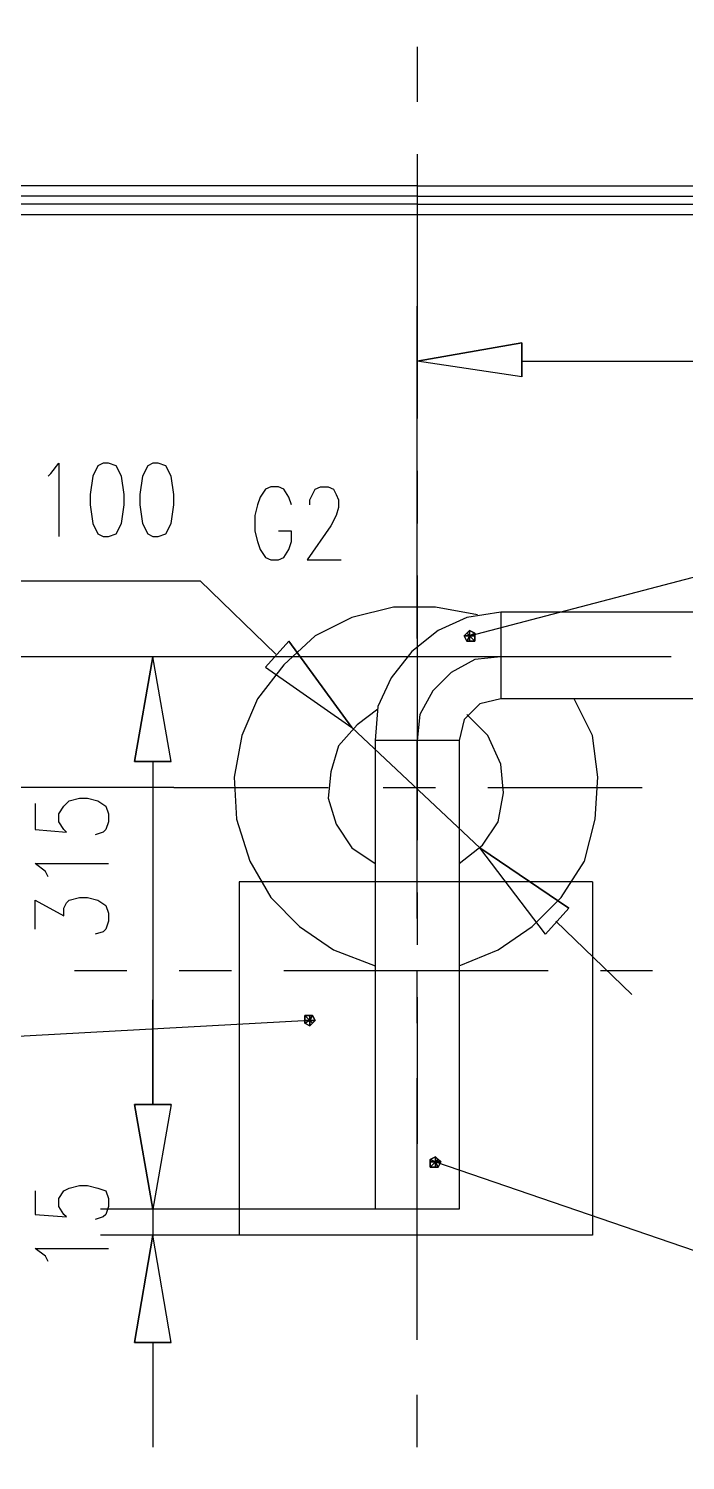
# Model space of a CAD drawing. Extents: x 0.3 to 16.2, y 0.3 to 22.9.
# Drawn here: x 5.208 to 6.045, y 18.29 to 20.113 of the extents above; entities that cross this region are included whole.
import ezdxf

# ---------------------------------------------------------------- set-up
doc = ezdxf.new("R2010")
doc.units = 0
doc.header["$MEASUREMENT"] = 0
doc.linetypes.add('AUSGEZOGEN', pattern=[0])
doc.layers.get('0').update_dxf_attribs({"linetype": 'AUSGEZOGEN'})

msp = doc.modelspace()

# ---------------------------------------------------------------- linework, layer by layer
for points in [[(5.7733, 19.34), (5.77, 19.34), (5.77, 19.34), (8.7233, 20.1133), (8.7233, 20.1133), (8.8933, 20.1133)], [(5.7033, 20.09), (5.7033, 20.02)], [(5.7033, 19.9533), (5.7033, 19.6167)], [(5.7033, 19.9133), (4.56, 19.9133)], [(5.7033, 19.9133), (6.8433, 19.9133)], [(5.7033, 19.9), (6.76, 19.9), (6.76, 19.9), (6.76, 19.9133)], [(5.7033, 19.9), (4.6433, 19.9), (4.6433, 19.9), (4.6433, 19.89)], [(4.56, 19.8767), (6.8433, 19.8767)], [(5.7033, 19.89), (4.6433, 19.89)], [(5.7033, 19.89), (6.76, 19.89)], [(5.7033, 19.3367), (5.7033, 19.76)], [(5.8367, 19.7133), (5.8367, 19.67), (5.8367, 19.7133), (5.8367, 19.67), (5.7033, 19.69), (5.8367, 19.7133), (5.7033, 19.69), (5.8367, 19.7133), (5.8367, 19.7133)], [(5.8367, 19.69), (7.2233, 19.69)], [(5.2333, 19.5433), (5.2367, 19.5467), (5.2367, 19.5467), (5.2467, 19.56), (5.2467, 19.56), (5.2467, 19.4667)], [(5.3033, 19.56), (5.2967, 19.5567), (5.2967, 19.5567), (5.29, 19.5433), (5.29, 19.5433), (5.2867, 19.52), (5.2867, 19.52), (5.2867, 19.5067), (5.2867, 19.5067), (5.29, 19.4833), (5.29, 19.4833), (5.2967, 19.47), (5.2967, 19.47), (5.3033, 19.4667), (5.3033, 19.4667), (5.31, 19.4667), (5.31, 19.4667), (5.32, 19.47), (5.32, 19.47), (5.3267, 19.4833), (5.3267, 19.4833), (5.33, 19.5067), (5.33, 19.5067), (5.33, 19.52), (5.33, 19.52), (5.3267, 19.5433), (5.3267, 19.5433), (5.32, 19.5567), (5.32, 19.5567), (5.31, 19.56), (5.31, 19.56), (5.3033, 19.56), (5.3033, 19.56)], [(5.3667, 19.56), (5.36, 19.5567), (5.36, 19.5567), (5.3533, 19.5433), (5.3533, 19.5433), (5.35, 19.52), (5.35, 19.52), (5.35, 19.5067), (5.35, 19.5067), (5.3533, 19.4833), (5.3533, 19.4833), (5.36, 19.47), (5.36, 19.47), (5.3667, 19.4667), (5.3667, 19.4667), (5.3733, 19.4667), (5.3733, 19.4667), (5.3833, 19.47), (5.3833, 19.47), (5.39, 19.4833), (5.39, 19.4833), (5.3933, 19.5067), (5.3933, 19.5067), (5.3933, 19.52), (5.3933, 19.52), (5.39, 19.5433), (5.39, 19.5433), (5.3833, 19.5567), (5.3833, 19.5567), (5.3733, 19.56), (5.3733, 19.56), (5.3667, 19.56), (5.3667, 19.56)], [(5.7033, 19.55), (5.7033, 19.4833)], [(5.5433, 19.5067), (5.54, 19.5167), (5.54, 19.5167), (5.5333, 19.5267), (5.5333, 19.5267), (5.5267, 19.53), (5.5267, 19.53), (5.5167, 19.53), (5.5167, 19.53), (5.51, 19.5267), (5.51, 19.5267), (5.5033, 19.5167), (5.5033, 19.5167), (5.5, 19.5067), (5.5, 19.5067), (5.4967, 19.4933), (5.4967, 19.4933), (5.4967, 19.4733), (5.4967, 19.4733), (5.5, 19.46), (5.5, 19.46), (5.5033, 19.45), (5.5033, 19.45), (5.51, 19.44), (5.51, 19.44), (5.5167, 19.4367), (5.5167, 19.4367), (5.5267, 19.4367), (5.5267, 19.4367), (5.5333, 19.44), (5.5333, 19.44), (5.54, 19.45), (5.54, 19.45), (5.5433, 19.46), (5.5433, 19.46), (5.5433, 19.4733), (5.5433, 19.4733), (5.5267, 19.4733)], [(5.5667, 19.5067), (5.5667, 19.5133), (5.5667, 19.5133), (5.57, 19.52), (5.57, 19.52), (5.5733, 19.5267), (5.5733, 19.5267), (5.58, 19.53), (5.58, 19.53), (5.59, 19.53), (5.59, 19.53), (5.5967, 19.5267), (5.5967, 19.5267), (5.6, 19.52), (5.6, 19.52), (5.6033, 19.5133), (5.6033, 19.5133), (5.6033, 19.5033), (5.6033, 19.5033), (5.6, 19.4933), (5.6, 19.4933), (5.5933, 19.48), (5.5933, 19.48), (5.5633, 19.4367), (5.5633, 19.4367), (5.6067, 19.4367)], [(5.09, 19.41), (5.4267, 19.41), (5.4267, 19.41), (5.5233, 19.3167)], [(5.7033, 19.4167), (5.7033, 19.08)], [(5.78, 19.3667), (5.7267, 19.3767), (5.7267, 19.3767), (5.6733, 19.3767), (5.6733, 19.3767), (5.62, 19.3633), (5.62, 19.3633), (5.5733, 19.34), (5.5733, 19.34), (5.5333, 19.3033), (5.5333, 19.3033), (5.5, 19.26), (5.5, 19.26), (5.48, 19.2133), (5.48, 19.2133), (5.47, 19.16), (5.47, 19.16), (5.4733, 19.1067), (5.4733, 19.1067), (5.49, 19.0533), (5.49, 19.0533), (5.5167, 19.0067), (5.5167, 19.0067), (5.5533, 18.97), (5.5533, 18.97), (5.5967, 18.94), (5.5967, 18.94), (5.65, 18.92)], [(5.81, 19.37), (5.81, 19.26), (5.81, 19.26), (5.7833, 19.2533), (5.7833, 19.2533), (5.7633, 19.2333), (5.7633, 19.2333), (5.7567, 19.2067), (5.7567, 19.2067), (5.65, 19.2067)], [(5.81, 19.37), (5.7667, 19.3633), (5.7667, 19.3633), (5.73, 19.3467), (5.73, 19.3467), (5.6967, 19.32), (5.6967, 19.32), (5.67, 19.2867), (5.67, 19.2867), (5.6533, 19.25), (5.6533, 19.25), (5.65, 19.2067)], [(6.8633, 19.37), (5.81, 19.37)], [(5.77, 19.3467), (5.7667, 19.3433), (5.77, 19.3467), (5.7667, 19.3433), (5.77, 19.34), (5.77, 19.3467), (5.77, 19.34), (5.77, 19.3467), (5.77, 19.3467)], [(5.7767, 19.3433), (5.77, 19.3467), (5.7767, 19.3433), (5.77, 19.3467), (5.77, 19.34), (5.7767, 19.3433), (5.77, 19.34), (5.7767, 19.3433), (5.7767, 19.3433)], [(5.54, 19.3333), (5.51, 19.3), (5.54, 19.3333), (5.51, 19.3), (5.62, 19.2233), (5.54, 19.3333), (5.62, 19.2233), (5.54, 19.3333), (5.54, 19.3333)], [(5.7667, 19.3433), (5.7633, 19.34), (5.7667, 19.3433), (5.7633, 19.34), (5.77, 19.34), (5.7667, 19.3433), (5.77, 19.34), (5.7667, 19.3433), (5.7667, 19.3433)], [(5.7633, 19.34), (5.7667, 19.3333), (5.7633, 19.34), (5.7667, 19.3333), (5.77, 19.34), (5.7633, 19.34), (5.77, 19.34), (5.7633, 19.34), (5.7633, 19.34)], [(5.7667, 19.3333), (5.77, 19.3333), (5.7667, 19.3333), (5.77, 19.3333), (5.77, 19.34), (5.7667, 19.3333), (5.77, 19.34), (5.7667, 19.3333), (5.7667, 19.3333)], [(5.7767, 19.34), (5.7767, 19.3433), (5.7767, 19.34), (5.7767, 19.3433), (5.77, 19.34), (5.7767, 19.34), (5.77, 19.34), (5.7767, 19.34), (5.7767, 19.34)], [(5.77, 19.34), (5.7733, 19.34)], [(5.77, 19.3333), (5.7767, 19.3333), (5.77, 19.3333), (5.7767, 19.3333), (5.77, 19.34), (5.77, 19.3333), (5.77, 19.34), (5.77, 19.3333), (5.77, 19.3333)], [(5.7767, 19.3333), (5.7767, 19.34), (5.7767, 19.3333), (5.7767, 19.34), (5.77, 19.34), (5.7767, 19.3333), (5.77, 19.34), (5.7767, 19.3333), (5.7767, 19.3333)], [(5.4867, 19.3133), (2.99, 19.3133)], [(5.9033, 19.3133), (5.3, 19.3133)], [(5.3433, 19.18), (5.39, 19.18), (5.3433, 19.18), (5.39, 19.18), (5.3667, 19.3133), (5.3433, 19.18), (5.3667, 19.3133), (5.3433, 19.18), (5.3433, 19.18)], [(5.81, 19.3133), (5.7767, 19.31), (5.7767, 19.31), (5.7467, 19.2933), (5.7467, 19.2933), (5.7233, 19.27), (5.7233, 19.27), (5.7067, 19.24), (5.7067, 19.24), (5.7033, 19.2067)], [(6.0267, 19.3133), (5.81, 19.3133)], [(5.7567, 18.92), (5.8067, 18.94), (5.8067, 18.94), (5.85, 18.97), (5.85, 18.97), (5.8867, 19.0067), (5.8867, 19.0067), (5.9167, 19.0533), (5.9167, 19.0533), (5.93, 19.1067), (5.93, 19.1067), (5.9333, 19.16), (5.9333, 19.16), (5.9267, 19.2133), (5.9267, 19.2133), (5.9033, 19.26)], [(6.8467, 19.26), (5.81, 19.26)], [(5.6533, 19.2467), (5.6267, 19.2267), (5.6267, 19.2267), (5.6033, 19.2), (5.6033, 19.2), (5.5933, 19.1667), (5.5933, 19.1667), (5.59, 19.1333), (5.59, 19.1333), (5.6, 19.1), (5.6, 19.1), (5.62, 19.07), (5.62, 19.07), (5.65, 19.05)], [(5.7567, 19.05), (5.7867, 19.0733), (5.7867, 19.0733), (5.8067, 19.1033), (5.8067, 19.1033), (5.8133, 19.14), (5.8133, 19.14), (5.81, 19.1767), (5.81, 19.1767), (5.7933, 19.2133), (5.7933, 19.2133), (5.7667, 19.24)], [(5.7833, 19.07), (5.62, 19.2233)], [(5.65, 19.2067), (5.65, 18.61)], [(5.7567, 19.2067), (5.7567, 18.61), (5.7567, 18.61), (5.65, 18.61)], [(5.7033, 18.98), (5.7033, 19.2067)], [(5.3667, 19.18), (5.3667, 18.7433)], [(5.3933, 19.1467), (3.26, 19.1467)], [(5.3933, 19.1467), (5.59, 19.1467)], [(5.66, 19.1467), (5.7267, 19.1467)], [(5.7933, 19.1467), (5.99, 19.1467)], [(5.2167, 19.1267), (5.2167, 19.0933), (5.2167, 19.0933), (5.2567, 19.09), (5.2567, 19.09), (5.2533, 19.0933), (5.2533, 19.0933), (5.2467, 19.1033), (5.2467, 19.1033), (5.2467, 19.1133), (5.2467, 19.1133), (5.2533, 19.1233), (5.2533, 19.1233), (5.26, 19.13), (5.26, 19.13), (5.2733, 19.1333), (5.2733, 19.1333), (5.2833, 19.1333), (5.2833, 19.1333), (5.2967, 19.13), (5.2967, 19.13), (5.3067, 19.1233), (5.3067, 19.1233), (5.31, 19.1133), (5.31, 19.1133), (5.31, 19.1033), (5.31, 19.1033), (5.3067, 19.0933), (5.3067, 19.0933), (5.3033, 19.09), (5.3033, 19.09), (5.2933, 19.0867)], [(5.8967, 18.9933), (5.8667, 18.96), (5.8967, 18.9933), (5.8667, 18.96), (5.7833, 19.07), (5.8967, 18.9933), (5.7833, 19.07), (5.8967, 18.9933), (5.8967, 18.9933)], [(5.2333, 19.0333), (5.23, 19.04), (5.23, 19.04), (5.2167, 19.05), (5.2167, 19.05), (5.31, 19.05)], [(5.9267, 19.0267), (5.4767, 19.0267), (5.4767, 19.0267), (5.4767, 18.5767)], [(5.9267, 19.0267), (5.9267, 18.5767)], [(5.2167, 18.9667), (5.2167, 19.0033), (5.2167, 19.0033), (5.2533, 18.9833), (5.2533, 18.9833), (5.2533, 18.9933), (5.2533, 18.9933), (5.2567, 19), (5.2567, 19), (5.26, 19.0033), (5.26, 19.0033), (5.2733, 19.0067), (5.2733, 19.0067), (5.2833, 19.0067), (5.2833, 19.0067), (5.2967, 19.0033), (5.2967, 19.0033), (5.3067, 18.9967), (5.3067, 18.9967), (5.31, 18.9867), (5.31, 18.9867), (5.31, 18.9767), (5.31, 18.9767), (5.3067, 18.9667), (5.3067, 18.9667), (5.3033, 18.9633), (5.3033, 18.9633), (5.2933, 18.96)], [(5.7033, 19.0133), (5.7033, 18.9467)], [(5.88, 18.9767), (5.9767, 18.8833)], [(5.3333, 18.9133), (5.2667, 18.9133)], [(5.4667, 18.9133), (5.4, 18.9133)], [(5.87, 18.9133), (5.5333, 18.9133)], [(5.7033, 18.8467), (5.7033, 18.9133)], [(6.0033, 18.9133), (5.9367, 18.9133)], [(5.3667, 18.7433), (5.3667, 18.8767)], [(5.7033, 18.88), (5.7033, 18.6933)], [(5.5667, 18.8567), (5.56, 18.8567), (5.5667, 18.8567), (5.56, 18.8567), (5.5667, 18.85), (5.5667, 18.8567), (5.5667, 18.85), (5.5667, 18.8567), (5.5667, 18.8567)], [(5.56, 18.8567), (5.56, 18.85), (5.56, 18.8567), (5.56, 18.85), (5.5667, 18.85), (5.56, 18.8567), (5.5667, 18.85), (5.56, 18.8567), (5.56, 18.8567)], [(5.5733, 18.85), (5.57, 18.8567), (5.5733, 18.85), (5.57, 18.8567), (5.5667, 18.85), (5.5733, 18.85), (5.5667, 18.85), (5.5733, 18.85), (5.5733, 18.85)], [(5.57, 18.8567), (5.5667, 18.8567), (5.57, 18.8567), (5.5667, 18.8567), (5.5667, 18.85), (5.57, 18.8567), (5.5667, 18.85), (5.57, 18.8567), (5.57, 18.8567)], [(5.57, 18.85), (5.5667, 18.85), (5.5667, 18.85), (2.0333, 18.6567), (2.0333, 18.6567), (1.8667, 18.6567)], [(5.56, 18.85), (5.56, 18.8467), (5.56, 18.85), (5.56, 18.8467), (5.5667, 18.85), (5.56, 18.85), (5.5667, 18.85), (5.56, 18.85), (5.56, 18.85)], [(5.56, 18.8467), (5.5667, 18.8433), (5.56, 18.8467), (5.5667, 18.8433), (5.5667, 18.85), (5.56, 18.8467), (5.5667, 18.85), (5.56, 18.8467), (5.56, 18.8467)], [(5.5667, 18.85), (5.57, 18.85)], [(5.5667, 18.8433), (5.57, 18.8467), (5.5667, 18.8433), (5.57, 18.8467), (5.5667, 18.85), (5.5667, 18.8433), (5.5667, 18.85), (5.5667, 18.8433), (5.5667, 18.8433)], [(5.57, 18.8467), (5.5733, 18.85), (5.57, 18.8467), (5.5733, 18.85), (5.5667, 18.85), (5.57, 18.8467), (5.5667, 18.85), (5.57, 18.8467), (5.57, 18.8467)], [(5.7033, 18.4433), (5.7033, 18.7767)], [(5.3433, 18.7433), (5.39, 18.7433), (5.3433, 18.7433), (5.39, 18.7433), (5.3667, 18.61), (5.3433, 18.7433), (5.3667, 18.61), (5.3433, 18.7433), (5.3433, 18.7433)], [(5.3433, 18.7433), (5.39, 18.7433), (5.3433, 18.7433), (5.39, 18.7433), (5.3667, 18.61), (5.3433, 18.7433), (5.3667, 18.61), (5.3433, 18.7433), (5.3433, 18.7433)], [(5.7267, 18.6767), (5.72, 18.6733), (5.7267, 18.6767), (5.72, 18.6733), (5.7267, 18.67), (5.7267, 18.6767), (5.7267, 18.67), (5.7267, 18.6767), (5.7267, 18.6767)], [(5.72, 18.6733), (5.72, 18.67), (5.72, 18.6733), (5.72, 18.67), (5.7267, 18.67), (5.72, 18.6733), (5.7267, 18.67), (5.72, 18.6733), (5.72, 18.6733)], [(5.73, 18.6733), (5.7267, 18.6767), (5.73, 18.6733), (5.7267, 18.6767), (5.7267, 18.67), (5.73, 18.6733), (5.7267, 18.67), (5.73, 18.6733), (5.73, 18.6733)], [(5.7333, 18.67), (5.73, 18.6733), (5.7333, 18.67), (5.73, 18.6733), (5.7267, 18.67), (5.7333, 18.67), (5.7267, 18.67), (5.7333, 18.67), (5.7333, 18.67)], [(5.72, 18.67), (5.72, 18.6633), (5.72, 18.67), (5.72, 18.6633), (5.7267, 18.67), (5.72, 18.67), (5.7267, 18.67), (5.72, 18.67), (5.72, 18.67)], [(5.72, 18.6633), (5.7267, 18.6633), (5.72, 18.6633), (5.7267, 18.6633), (5.7267, 18.67), (5.72, 18.6633), (5.7267, 18.67), (5.72, 18.6633), (5.72, 18.6633)], [(5.7267, 18.67), (5.73, 18.67)], [(5.7267, 18.6633), (5.73, 18.6633), (5.7267, 18.6633), (5.73, 18.6633), (5.7267, 18.67), (5.7267, 18.6633), (5.7267, 18.67), (5.7267, 18.6633), (5.7267, 18.6633)], [(5.73, 18.6633), (5.7333, 18.67), (5.73, 18.6633), (5.7333, 18.67), (5.7267, 18.67), (5.73, 18.6633), (5.7267, 18.67), (5.73, 18.6633), (5.73, 18.6633)], [(5.73, 18.67), (5.7267, 18.67), (5.7267, 18.67), (8.7233, 17.6433), (8.7233, 17.6433), (8.8933, 17.6433)], [(5.2167, 18.6333), (5.2167, 18.6033), (5.2167, 18.6033), (5.2567, 18.6), (5.2567, 18.6), (5.2533, 18.6033), (5.2533, 18.6033), (5.2467, 18.6133), (5.2467, 18.6133), (5.2467, 18.6233), (5.2467, 18.6233), (5.2533, 18.6333), (5.2533, 18.6333), (5.26, 18.6367), (5.26, 18.6367), (5.2733, 18.64), (5.2733, 18.64), (5.2833, 18.64), (5.2833, 18.64), (5.2967, 18.6367), (5.2967, 18.6367), (5.3067, 18.6333), (5.3067, 18.6333), (5.31, 18.6233), (5.31, 18.6233), (5.31, 18.6133), (5.31, 18.6133), (5.3067, 18.6033), (5.3067, 18.6033), (5.3033, 18.6), (5.3033, 18.6), (5.2933, 18.5967)], [(5.65, 18.61), (5.3, 18.61)], [(5.4767, 18.61), (5.3, 18.61)], [(5.3667, 18.61), (5.3667, 18.5767)], [(5.4767, 18.5767), (5.3, 18.5767)], [(5.3433, 18.44), (5.39, 18.44), (5.3433, 18.44), (5.39, 18.44), (5.3667, 18.5767), (5.3433, 18.44), (5.3667, 18.5767), (5.3433, 18.44), (5.3433, 18.44)], [(5.9267, 18.5767), (5.4767, 18.5767)], [(5.2333, 18.5433), (5.23, 18.55), (5.23, 18.55), (5.2167, 18.56), (5.2167, 18.56), (5.31, 18.56)], [(5.3667, 18.44), (5.3667, 18.3067)], [(5.7033, 18.3067), (5.7033, 18.3733)]]:
    msp.add_lwpolyline(points)

doc.saveas('drawing.dxf')
